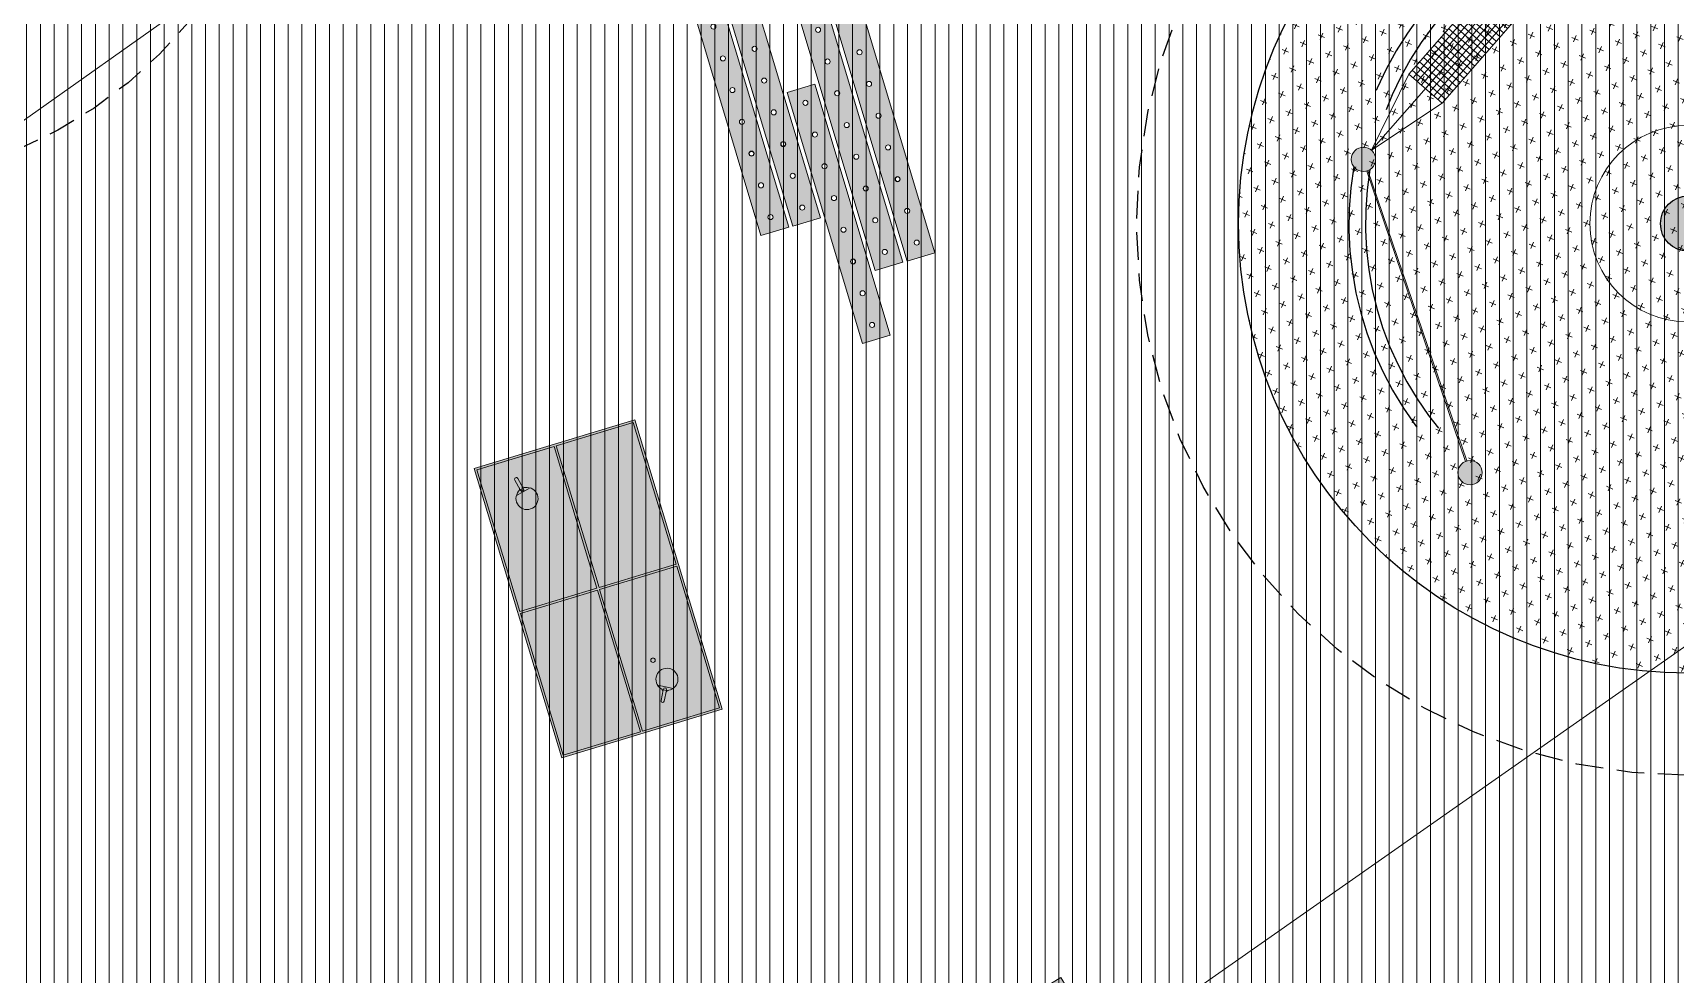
# Model space of a CAD drawing. Header units: metres. Extents: x 678805 to 1359287, y 2747329 to 5497370.
# Drawn here: x 679725.72 to 679740.61, y 2748585.25 to 2748593.78 of the extents above; entities that cross this region are included whole.
import ezdxf
from ezdxf.enums import TextEntityAlignment as Align

# ---------------------------------------------------------------- set-up
doc = ezdxf.new("R2010")
doc.units = ezdxf.units.M
doc.linetypes.add('XREF_MON_HSC_FURNITURE$0$HIDDEN', pattern=[0.375, 0.25, -0.125])
doc.linetypes.add('XREF_MON_SFT_TREES$0$HIDDEN', pattern=[0.375, 0.25, -0.125])
for name, color, linetype in [('00_XREF_MON_HSC_PAVEMENT', 7, 'Continuous'), ('00_XREF_TWQ_BUILDINGS', 7, 'Continuous'), ('00_XREF_TWQ_SFT_TREES', 7, 'Continuous'), ('XREF_MON_HSC_FURNITURE$0$02-L-Material Change', 251, 'Continuous'), ('XREF_MON_HSC_FURNITURE$0$2-L-Hidden Line', 252, 'XREF_MON_HSC_FURNITURE$0$HIDDEN'), ('XREF_MON_SFT_TREES$0$SL_TREE_CANOPY', 251, 'XREF_MON_SFT_TREES$0$HIDDEN'), ('XREF_MON_SFT_TREES$0$SL_TREE_TRUNK', 251, 'Continuous')]:
    doc.layers.add(name, color=color, linetype=linetype)
for name, color, linetype, true_color in [('02-L-Waterfeatures 01', 7, 'Continuous', 0x4da6ff), ('XREF_MON_SFT_TREES$0$SL_TREE_ACACIA_NILOTICA', 7, 'Continuous', 0x264d00), ('XREF_MON_SFT_TREES$0$SL_TREE_ALBIZIA_LEBBECK', 7, 'Continuous', 0xa3a300)]:
    doc.layers.add(name, color=color, linetype=linetype, true_color=true_color)
for name, color, linetype, lineweight in [('XREF_MON_GENERAL_LAYOUT$0$02-L-Level Curves 0.25-0.75m', 33, 'Continuous', 5), ('XREF_MON_GENERAL_LAYOUT$0$02-L-Level Curves 1m', 37, 'Continuous', 5), ('XREF_MON_HSC_FURNITURE$0$02-L-Furnitures Paviments', 8, 'Continuous', 5), ('XREF_MON_HSC_FURNITURE$0$02-L-Furnitures type 2', 124, 'Continuous', 13), ('XREF_MON_HSC_FURNITURE$0$03-PG-CBIncluded', 8, 'Continuous', 5)]:
    doc.layers.add(name, color=color, linetype=linetype, lineweight=lineweight)
doc.layers.add('XREF_MON_HSC_PAVEMENT$0$03-TR-Pavement_02_Sealed Gravel', color=7, linetype='Continuous', lineweight=5, true_color=0x38321e)
doc.layers.get('XREF_MON_SFT_TREES$0$SL_TREE_ACACIA_NILOTICA').off()
doc.layers.get('XREF_MON_SFT_TREES$0$SL_TREE_ALBIZIA_LEBBECK').off()
doc.styles.add('XREF_MON_GENERAL_LAYOUT$0$Standard', font='arial.ttf')
pattern_1 = [(45, (0, 0), (-0.2245064030267289, 0.2245064030267289), [])]

# ---------------------------------------------------------------- blocks, each defined once
blk = doc.blocks.new('XREF_MON_SFT_TREES$0$Acacia_nilotica')
h = blk.add_hatch()
h.set_pattern_fill('ANSI31', color=256, scale=0.1)
h.set_pattern_definition(pattern_1)
edge = h.paths.add_edge_path()
edge.add_arc((-6.661338147750939e-16, -8.881784197001252e-16), 3.999999999999999, 0, 360)
at = {"layer": 'XREF_MON_SFT_TREES$0$SL_TREE_TRUNK'}
h = blk.add_hatch(color=256, dxfattribs=at)
h.dxf.hatch_style = 1
edge = h.paths.add_edge_path()
edge.add_arc((0, 0), 0.2500003876001918, 0, 360)
at = {"layer": 'XREF_MON_SFT_TREES$0$SL_TREE_CANOPY', "linetype": 'XREF_MON_SFT_TREES$0$HIDDEN'}
blk.add_circle((0, 0), 4, dxfattribs=at)
at = {"layer": 'XREF_MON_SFT_TREES$0$SL_TREE_TRUNK'}
blk.add_circle((0, 0), 0.2500003876001918, dxfattribs=at)
blk = doc.blocks.new('XREF_MON_SFT_TREES$0$Albizia_lebbeck')
h = blk.add_hatch()
h.set_pattern_fill('ANSI31', color=256, scale=0.1)
h.set_pattern_definition(pattern_1)
edge = h.paths.add_edge_path()
edge.add_arc((0, 4.656612873077393e-10), 4.999999999981005, -25.44812939262281, 334.5518706073772)
at = {"layer": 'XREF_MON_SFT_TREES$0$SL_TREE_TRUNK'}
h = blk.add_hatch(color=256, dxfattribs=at)
h.dxf.hatch_style = 1
edge = h.paths.add_edge_path()
edge.add_arc((2.328306436538696e-10, 0), 0.2500003876001918, 0, 360)
at = {"layer": 'XREF_MON_SFT_TREES$0$SL_TREE_CANOPY', "linetype": 'XREF_MON_SFT_TREES$0$HIDDEN'}
blk.add_circle((2.328306436538696e-10, 0), 5, dxfattribs=at)
at = {"layer": 'XREF_MON_SFT_TREES$0$SL_TREE_TRUNK'}
blk.add_circle((2.328306436538696e-10, 0), 0.2500003876001918, dxfattribs=at)
blk = doc.blocks.new('XREF_MON_SFT_TREES')
at = {"layer": 'XREF_MON_SFT_TREES$0$SL_TREE_ACACIA_NILOTICA', "rotation": 25.44812939262281}
blk.add_blockref('XREF_MON_SFT_TREES$0$Acacia_nilotica', (679724.0404844969, 2748596.414737727), dxfattribs=at)
at = {"layer": 'XREF_MON_SFT_TREES$0$SL_TREE_ALBIZIA_LEBBECK', "rotation": 25.44812939262281}
blk.add_blockref('XREF_MON_SFT_TREES$0$Albizia_lebbeck', (679740.7262104936, 2748592.050599744), dxfattribs=at)
blk = doc.blocks.new('XREF_MON_HSC_PAVEMENT')
at = {"layer": 'XREF_MON_HSC_PAVEMENT$0$03-TR-Pavement_02_Sealed Gravel', "linetype": 'Continuous'}
h = blk.add_hatch(dxfattribs=at)
h.set_pattern_fill('ANSI31', color=256, scale=0.0393, angle=45)
h.set_pattern_definition([(90, (652974.1167151183, 2717198.732228751), (-0.1247775, 0), [])])
h.paths.add_polyline_path([(679677.2008767356, 2748573.554573415), (679683.0405662486, 2748573.777477087), (679687.3293307436, 2748576.176456149), (679693.3946104187, 2748575.720509388), (679695.7554912855, 2748576.820869367), (679698.898862708, 2748570.076598776), (679696.8758460602, 2748565.409303705), (679691.298962194, 2748563.581914607), (679690.5587104352, 2748563.18461642), (679688.2042383156, 2748561.070106362), (679682.2466510647, 2748562.312738025), (679677.021167662, 2748573.466797285)])
h.paths.add_polyline_path([(679758.6401832993, 2748582.443431482), (679748.1573094568, 2748599.319512915), (679704.6533232089, 2748591.943436115), (679666.2319962175, 2748578.973260943), (679685.6890904274, 2748547.729930819)])
blk = doc.blocks.new('XREF_MON_HSC_FURNITURE$0$RAI_D-HL')
at = {"true_color": 0xfcfcfc}
h = blk.add_hatch(color=7, dxfattribs=at)
h.dxf.hatch_style = 1
h.paths.add_polyline_path([(2112.853648297722, 180.0173495053314), (2113.067093762336, 180.1698602023534), (2111.686348065734, 182.102274867706), (2111.472902600886, 181.9497641711496)])
h.paths.add_polyline_path([(2112.550681613619, 180.7065957239829, -1), (2112.513206455857, 180.6798190372065, -1)], flags=16)
h.paths.add_polyline_path([(2112.548237581505, 180.7048494187184, -1), (2112.515650487971, 180.6815653429367, -1)], flags=0)
h.paths.add_polyline_path([(2112.338575887261, 180.9242222411558, -1), (2112.376051045023, 180.9509989283979, -1)], flags=16)
h.paths.add_polyline_path([(2112.725312182447, 180.4621925204992, -1), (2112.687837024452, 180.4354158332571, -1)], flags=16)
h.paths.add_polyline_path([(2112.163945318433, 181.1686254451051, -1), (2112.201420476427, 181.1954021323472, -1)], flags=16)
h.paths.add_polyline_path([(2112.899942751275, 180.2177893170156, -1), (2112.862467593048, 180.1910126293078, -1)], flags=16)
h.paths.add_polyline_path([(2111.989314749604, 181.4130286485888, -1), (2112.026789907832, 181.4398053362966, -1)], flags=16)
h.paths.add_polyline_path([(2111.814684181008, 181.6574318525381, -1), (2111.852159339003, 181.6842085402459, -1)], flags=16)
h.paths.add_polyline_path([(2111.640053612413, 181.9018350569531, -1), (2111.677528769942, 181.9286117437296, -1)], flags=16)
h = blk.add_hatch(color=7, dxfattribs=at)
h.dxf.hatch_style = 1
h.paths.add_polyline_path([(2112.609245093307, 179.8427189374343), (2112.822690557921, 179.9952296344563), (2111.441944861552, 181.9276442998089), (2111.228499396937, 181.7751336032525)])
h.paths.add_polyline_path([(2112.306278409669, 180.5319651560858, -1), (2112.268803251674, 180.5051884688437, -1)], flags=16)
h.paths.add_polyline_path([(2112.303834377555, 180.5302188508213, -1), (2112.271247283788, 180.5069347750396, -1)], flags=0)
h.paths.add_polyline_path([(2112.094172683079, 180.7495916732587, -1), (2112.131647841074, 180.7763683600351, -1)], flags=16)
h.paths.add_polyline_path([(2112.480908978498, 180.2875619526021, -1), (2112.443433820503, 180.26078526536, -1)], flags=16)
h.paths.add_polyline_path([(2111.919542114483, 180.993994877208, -1), (2111.957017272245, 181.0207715639845, -1)], flags=16)
h.paths.add_polyline_path([(2112.65553954686, 180.0431587486528, -1), (2112.618064389098, 180.0163820614107, -1)], flags=16)
h.paths.add_polyline_path([(2111.744911545655, 181.2383980806917, -1), (2111.78238670365, 181.2651747683994, -1)], flags=16)
h.paths.add_polyline_path([(2111.570280976826, 181.482801284641, -1), (2111.607756134588, 181.5095779718831, -1)], flags=16)
h.paths.add_polyline_path([(2111.395650407998, 181.7272044885904, -1), (2111.433125565993, 181.7539811758325, -1)], flags=16)
h = blk.add_hatch(color=7, dxfattribs=at)
h.dxf.hatch_style = 1
h.paths.add_polyline_path([(2112.469699823065, 179.0046513918787), (2112.68314528768, 179.1571620884351), (2111.30239959131, 181.0895767542534), (2111.088954126462, 180.9370660576969)])
h.paths.add_polyline_path([(2112.166733138962, 179.6938976105303, -1), (2112.129257981433, 179.6671209237538, -1)], flags=16)
h.paths.add_polyline_path([(2112.164289106848, 179.6921513052657, -1), (2112.131702013547, 179.668867229484, -1)], flags=0)
h.paths.add_polyline_path([(2111.954627412604, 179.9115241277032, -1), (2111.992102570599, 179.9383008149453, -1)], flags=16)
h.paths.add_polyline_path([(2112.34136370779, 179.4494944065809, -1), (2112.303888549795, 179.4227177198045, -1)], flags=16)
h.paths.add_polyline_path([(2111.779996843776, 180.1559273316525, -1), (2111.817472001771, 180.1827040188946, -1)], flags=16)
h.paths.add_polyline_path([(2112.515994276619, 179.2050912026316, -1), (2112.478519118624, 179.1783145153895, -1)], flags=16)
h.paths.add_polyline_path([(2111.605366274947, 180.4003305351362, -1), (2111.642841432942, 180.4271072228439, -1)], flags=16)
h.paths.add_polyline_path([(2111.430735706585, 180.6447337390855, -1), (2111.468210864114, 180.6715104263276, -1)], flags=16)
h.paths.add_polyline_path([(2111.256105137756, 180.8891369435005, -1), (2111.293580295518, 180.9159136302769, -1)], flags=16)
h = blk.add_hatch(color=7, dxfattribs=at)
h.dxf.hatch_style = 1
h.paths.add_polyline_path([(2112.225767806871, 178.827677834779), (2112.439213271486, 178.9801885318011), (2111.058467575116, 180.9126031976193), (2110.845022110268, 180.7600925005972)])
h.paths.add_polyline_path([(2111.922801123001, 179.5169240543619, -1), (2111.885325965006, 179.4901473671198, -1)], flags=16)
h.paths.add_polyline_path([(2111.920357090887, 179.515177748166, -1), (2111.88776999712, 179.4918936723843, -1)], flags=0)
h.paths.add_polyline_path([(2111.71069539641, 179.7345505710691, -1), (2111.748170554405, 179.7613272583112, -1)], flags=16)
h.paths.add_polyline_path([(2112.097431691596, 179.2725208499469, -1), (2112.059956533602, 179.2457441631705, -1)], flags=16)
h.paths.add_polyline_path([(2111.536064827582, 179.9789537745528, -1), (2111.573539985577, 180.0057304617949, -1)], flags=16)
h.paths.add_polyline_path([(2112.272062260425, 179.0281176459976, -1), (2112.23458710243, 179.0013409592211, -1)], flags=16)
h.paths.add_polyline_path([(2111.361434258753, 180.2233569780365, -1), (2111.398909416748, 180.2501336652786, -1)], flags=16)
h.paths.add_polyline_path([(2111.186803690391, 180.4677601819858, -1), (2111.224278848385, 180.4945368692279, -1)], flags=16)
h.paths.add_polyline_path([(2111.012173121562, 180.7121633864008, -1), (2111.049648279324, 180.7389400731772, -1)], flags=16)
h = blk.add_hatch(color=7, dxfattribs=at)
h.dxf.hatch_style = 1
h.paths.add_polyline_path([(2113.063364164671, 178.6904755528085), (2113.276809629286, 178.8429862493649), (2111.896063932916, 180.7754009151831), (2111.682618467836, 180.622890218161)])
h.paths.add_polyline_path([(2112.760397480568, 179.3797217719257, -1), (2112.722922322573, 179.3529450842179, -1)], flags=16)
h.paths.add_polyline_path([(2112.757953448454, 179.3779754661955, -1), (2112.725366354687, 179.3546913899481, -1)], flags=0)
h.paths.add_polyline_path([(2112.548291753745, 179.5973482881673, -1), (2112.585766911739, 179.6241249754094, -1)], flags=16)
h.paths.add_polyline_path([(2112.935028049396, 179.1353185675107, -1), (2112.897552891402, 179.1085418807343, -1)], flags=16)
h.paths.add_polyline_path([(2112.373661185382, 179.8417514921166, -1), (2112.411136343377, 179.8685281793587, -1)], flags=16)
h.paths.add_polyline_path([(2113.109658618225, 178.8909153635614, -1), (2113.07218346023, 178.8641386763193, -1)], flags=16)
h.paths.add_polyline_path([(2112.199030616554, 180.0861546960659, -1), (2112.236505774548, 180.112931383308, -1)], flags=16)
h.paths.add_polyline_path([(2112.024400048191, 180.3305579004809, -1), (2112.061875205953, 180.3573345872574, -1)], flags=16)
h.paths.add_polyline_path([(2111.849769479129, 180.5749611039646, -1), (2111.887244637357, 180.6017377916723, -1)], flags=16)
for points in [[(2112.853648297722, 180.0173495053314), (2113.067093762336, 180.1698602023534), (2111.686348065734, 182.102274867706), (2111.472902600886, 181.9497641711496), (2112.853648297722, 180.0173495053314)], [(2112.609245093307, 179.8427189374343), (2112.822690557921, 179.9952296344563), (2111.441944861552, 181.9276442998089), (2111.228499396937, 181.7751336032525), (2112.609245093307, 179.8427189374343)], [(2112.469699823065, 179.0046513918787), (2112.68314528768, 179.1571620884351), (2111.30239959131, 181.0895767542534), (2111.088954126462, 180.9370660576969), (2112.469699823065, 179.0046513918787)], [(2112.225767806871, 178.827677834779), (2112.439213271486, 178.9801885318011), (2111.058467575116, 180.9126031976193), (2110.845022110268, 180.7600925005972), (2112.225767806871, 178.827677834779)], [(2113.063364164671, 178.6904755528085), (2113.276809629286, 178.8429862493649), (2111.896063932916, 180.7754009151831), (2111.682618467836, 180.622890218161), (2113.063364164671, 178.6904755528085)]]:
    blk.add_lwpolyline(points, close=True)
for centre, radius in [((2111.658791191177, 181.9152234001085), 0.02302921209943065), ((2111.414387987228, 181.7405928322114), 0.02302921209943065), ((2111.833421760006, 181.6708201961592), 0.02302921209943065), ((2111.589018555591, 181.4961896282621), 0.02302921209943065), ((2112.008052328834, 181.4264169926755), 0.02302921209942355), ((2111.763649124419, 181.2517864243127), 0.02302921209942355), ((2112.182682897197, 181.1820137887262), 0.02302921209943065), ((2111.274842716521, 180.9025252871215), 0.02302921209943065), ((2111.938279693248, 181.0073832208291), 0.02302921209943065), ((2112.357313466026, 180.9376105847768), 0.02302921209942355), ((2111.030910700327, 180.7255517300218), 0.02302921209943065), ((2112.112910262076, 180.7629800168797), 0.02302921209942355), ((2111.449473285349, 180.6581220827065), 0.02302921209943065), ((2111.868507058127, 180.5883494480513), 0.02302921209943065), ((2112.531944034854, 180.6932073803619), 0.02302921209942355), ((2112.531944034854, 180.6932073803619), 0.02002540182559187), ((2111.205541269155, 180.4811485256068), 0.02302921209943065), ((2112.287540830439, 180.5185768124647), 0.02302921209942355), ((2112.287540830439, 180.5185768124647), 0.02002540182559187), ((2112.706574603682, 180.4488041768782), 0.02302921209943065), ((2111.624103853945, 180.4137188787572), 0.02302921209942355), ((2112.043137626955, 180.3439462436363), 0.02302921209943065), ((2111.380171837751, 180.2367453216575), 0.02302921209942355), ((2111.798734422773, 180.1693156752735), 0.02302921209943065), ((2112.462171399267, 180.2741736089811), 0.02302921209943065), ((2112.881205172045, 180.2044009729289), 0.02302921209943065), ((2111.554802406346, 179.9923421181738), 0.02302921209943065), ((2112.217768195551, 180.099543039687), 0.02302921209942355), ((2112.636801967863, 180.0297704050317), 0.02302921209943065), ((2111.973364991369, 179.9249124713242), 0.02302921209942355), ((2112.392398764379, 179.8551398357376), 0.02302921209943065), ((2111.729432975175, 179.7479389146902), 0.02302921209942355), ((2112.147995560197, 179.6805092673749), 0.02302921209942355), ((2112.147995560197, 179.6805092673749), 0.02002540182559187), ((2112.567029332975, 179.6107366317883), 0.02302921209942355), ((2111.904063544003, 179.5035357107408), 0.02302921209942355), ((2111.904063544003, 179.5035357107408), 0.02002540182559187), ((2112.322626129026, 179.4361060629599), 0.02302921209943065), ((2112.078694112832, 179.2591325067915), 0.02302921209943065), ((2112.741659901803, 179.366333427839), 0.02302921209942355), ((2112.741659901803, 179.366333427839), 0.02002540182559187), ((2112.497256697621, 179.1917028590105), 0.02302921209943065), ((2112.916290470632, 179.1219302238896), 0.02302921209943065), ((2112.253324681427, 179.0147293023765), 0.02302921209943065), ((2113.090921039227, 178.8775270199403), 0.02302921209943065)]:
    blk.add_circle(centre, radius)
blk = doc.blocks.new('XREF_MON_HSC_FURNITURE$0$RAI_C')
at = {"rotation": 144.4534980138212}
blk.add_blockref('XREF_MON_HSC_FURNITURE$0$RAI_D-HL', (1823.920290144374, -1080.227910881459), dxfattribs=at)
blk = doc.blocks.new('XREF_MON_HSC_FURNITURE$0$Table tenis')
at = {"true_color": 0xfcfcfc}
h = blk.add_hatch(color=7, dxfattribs=at)
h.dxf.hatch_style = 1
h.paths.add_polyline_path([(2.74000002653338, 1.520000008866191), (2.700835466384888e-08, 1.520000008866191), (2.60770320892334e-08, 9.313225746154785e-09), (2.74000002653338, 7.916241884231567e-09)])
for p, q in [((2.74000002653338, 1.520000008866191), (2.700835466384888e-08, 1.520000008866191)), ((2.700835466384888e-08, 1.520000008866191), (2.60770320892334e-08, 9.313225746154785e-09)), ((1.36000002687797, 1.500000009313226), (0.02000002679415047, 1.500000008381903)), ((0.02000002679415047, 1.500000008381903), (0.02000002679415047, 0.7700000084005296)), ((1.36000002687797, 1.500000009313226), (1.36000002687797, 0.7700000079348683)), ((1.380000027129427, 1.500000009313226), (1.380000026663765, 0.7700000084005296)), ((2.720000026980415, 1.500000009313226), (1.380000027129427, 1.500000009313226)), ((2.720000026514754, 0.770000007469207), (2.720000026980415, 1.500000009313226)), ((2.74000002653338, 7.916241884231567e-09), (2.74000002653338, 1.520000008866191)), ((2.43028197134845, 1.148329113144428), (2.363094683503732, 1.022289959713817)), ((2.410216884454712, 1.08942998945713), (2.400808782316744, 1.07178097916767)), ((2.400808782316744, 1.07178097916767), (2.41610576887615, 1.057960624340922)), ((2.430217921501026, 1.084434141404927), (2.410216884454712, 1.08942998945713)), ((2.430217921501026, 1.084434141404927), (2.41610576887615, 1.057960624340922)), ((2.41610576887615, 1.057960624340922), (2.504350827541202, 1.010920113418251)), ((2.430217921501026, 1.084434141404927), (2.518462979933247, 1.037393631413579)), ((0.02000002679415047, 0.7700000084005296), (1.36000002687797, 0.7700000079348683)), ((0.02000002632848918, 0.7500000088475645), (1.3600000271108, 0.7500000083819032)), ((0.02000002632848918, 0.7500000088475645), (0.02000002632848918, 0.02000000886619091)), ((1.3600000271108, 0.7500000083819032), (1.360000026179478, 0.02000000886619091)), ((1.380000026663765, 0.7700000084005296), (2.720000026514754, 0.770000007469207)), ((1.380000026198104, 0.7500000083819032), (2.720000026980415, 0.7500000079162419)), ((1.380000026198104, 0.7500000083819032), (1.380000026430935, 0.02000001026317477)), ((2.720000026514754, 0.02000000886619091), (2.720000026980415, 0.7500000079162419)), ((0.2981534257996827, 0.3726871209219098), (0.2004424938932061, 0.3514133398421109)), ((0.3045355600770563, 0.3433738411404192), (0.206824627937749, 0.3221000609919429)), ((0.3045355600770563, 0.3433738411404192), (0.2981534257996827, 0.3726871209219098)), ((0.3187593009788543, 0.3720563314855099), (0.2981534257996827, 0.3726871209219098)), ((0.3045355600770563, 0.3433738411404192), (0.3230140574742109, 0.3525141454301775)), ((0.3458502914290875, 0.2946330532431602), (0.3154652535449713, 0.4341921787708998)), ((0.3230140574742109, 0.3525141454301775), (0.3187593009788543, 0.3720563314855099)), ((2.60770320892334e-08, 9.313225746154785e-09), (2.74000002653338, 7.916241884231567e-09)), ((0.02000002632848918, 0.02000000886619091), (1.360000026179478, 0.02000000886619091)), ((1.380000026430935, 0.02000001026317477), (2.720000026514754, 0.02000000886619091))]:
    blk.add_line(p, q)
blk.add_circle((2.132997484179214, 1.047306252177805), 0.02)
for centre, radius, start, end in [((2.334916786057875, 1.118237893097103), 0.1, 352.1916506840508, 311.6871572101953), ((2.421374973608181, 1.021155546419322), 0.03, 61.93940395981099, 131.6871572101952), ((2.463711433345452, 1.100576100405306), 0.03, 172.1916506840508, 241.939403959811), ((2.511406903620809, 1.024156871717423), 0.01499999999998636, 241.939403959811, 61.93940395981099), ((0.3990554248448461, 0.379304263740778), 0.1, 212.5350905144759, 172.0305970196956), ((0.2036335605662316, 0.3367566997185349), 0.01499999999998636, 102.282843753972, 282.282843753972), ((0.2703109320718795, 0.3973280172795057), 0.03, 282.282843753972, 352.0305970196957), ((0.2894573358353227, 0.3093881788663566), 0.03, 32.53509051447589, 102.282843753972)]:
    blk.add_arc(centre, radius, start, end)
blk = doc.blocks.new('XREF_MON_HSC_FURNITURE$0$PLAYGROUND COLUMPIO')
at = {"true_color": 0xfcfcfc}
h = blk.add_hatch(color=7, dxfattribs=at)
h.dxf.hatch_style = 1
edge = h.paths.add_edge_path()
edge.add_arc((1.5, 2.598076211288571), 0.1099999999999998, 0, 360)
edge = h.paths.add_edge_path()
edge.add_arc((-1.5, 2.598076211288571), 0.1099999999999998, 0, 360)
edge = h.paths.add_edge_path()
edge.add_arc((-2.999999997729901, 4.656612873077393e-09), 0.1099999999999998, 0, 360)
edge = h.paths.add_edge_path()
edge.add_arc((-1.500000000232831, -2.598076211288571), 0.1099999999999998, 0, 360)
edge = h.paths.add_edge_path()
edge.add_arc((3, 0), 0.1099999999999998, 0, 360)
at = {"layer": 'XREF_MON_HSC_FURNITURE$0$02-L-Furnitures Paviments'}
h = blk.add_hatch(dxfattribs=at)
h.set_pattern_fill('CROSS', color=256, scale=0.5, angle=348.2629967071124)
h.set_pattern_definition([(348.2629967071124, (0, 0), (0.1478139130299132, 0.09695899708013316), [0.0625, -0.1875]), (78.26299670711245, (0.02423974927003329, -0.03695347825747829), (-0.09695899708013314, 0.1478139130299131), [0.0625, -0.1875])])
edge = h.paths.add_edge_path()
edge.add_arc((4.656612873077393e-10, 9.313225746154785e-10), 4.074999999145597, 0, 360)
at = {"ltscale": 0.1, "transparency": 33554687, "extrusion": (0, -1, 0)}
for p, q in [((-1.39000000001397, 2.603076211176813, 0.009739563372597959), (1.39000000001397, 2.603076211176813, 0.2558848922774439)), ((-1.39000000001397, 2.59307621140033, 0.009739563372597959), (1.39000000001397, 2.59307621140033, 0.2558848922774439))]:
    blk.add_line(p, q, dxfattribs=at)
at = {"transparency": 33554687}
for p, q in [((2.556768118753098, 1.723607886582613), (2.409540342516266, 1.638613875024021)), ((2.624525193939917, 1.266214205883443), (2.771752970176749, 1.351208217442036))]:
    blk.add_line(p, q, dxfattribs=at)
at = {"ltscale": 0.1, "transparency": 33554687}
for points in [[(-2.945000000356231, 0.09526279382407665), (-1.555000000458676, 2.50281341560185)], [(-1.554999999993015, 2.502813416533172), (-2.099476714502089, 1.959836661815643)], [(-1.555314726021606, 2.502449960447848), (-1.75292650796473, 1.760079422034323)], [(-2.746291327581275, 0.8377059269696474), (-2.099476714502089, 1.959836661815643)], [(-2.099476714502089, 1.959836661815643), (-1.752926508546807, 1.760079421103001)], [(-2.702972551633138, 0.8127362718805671), (-2.056157938553952, 1.934867006726563)], [(-2.659653776092455, 0.7877666167914867), (-2.012839163013268, 1.909897351637483)], [(-2.616335000551771, 0.7627969617024064), (-1.969520387472585, 1.884927696548402)], [(-2.573016224603634, 0.7378273066133261), (-1.926201611524448, 1.859958041459322)], [(-2.529697448655497, 0.7128576515242457), (-1.882882835576311, 1.834988386370242)], [(-2.486378673114814, 0.6878879964351654), (-1.839564060035627, 1.810018731281161)], [(-2.196958917076699, 1.790718997828662), (-1.850408710364718, 1.590961758047342)], [(-2.173578552727122, 1.832104484550655), (-1.82702834601514, 1.632347244769335)], [(-2.147019607189577, 1.877356549724936), (-1.800469400477596, 1.677599309943616)], [(-2.120817132585216, 1.92281409073621), (-1.774266925873235, 1.72305685095489)], [(-2.44305989757413, 0.6629183413460851), (-1.796245284494944, 1.785049076192081)], [(-2.399741121625993, 0.6379486862570047), (-1.752926508546807, 1.760079421103001)], [(-2.273457172850613, 1.658829380758107), (-1.926906966138631, 1.459072140976787)], [(-2.246898227313068, 1.704081445932388), (-1.900348020601086, 1.504324206151068)], [(-2.223517862614244, 1.745466932654381), (-1.876967655902263, 1.545709692873061)], [(-2.346776847552974, 1.53080634213984), (-2.000226640840992, 1.33104910235852)], [(-2.323396482737735, 1.572191828861833), (-1.976846276025753, 1.372434589080513)], [(-2.29683753720019, 1.617443894036114), (-1.950287330488209, 1.417686654254794)], [(-2.446655467909295, 1.357531238347292), (-2.100105261197314, 1.157773998565972)], [(-2.423275102977641, 1.398916725069284), (-2.076724896265659, 1.199159485287964)], [(-2.396716157440096, 1.444168790243566), (-2.050165950728115, 1.244411550462246)], [(-2.373335793090519, 1.485554276965559), (-2.026785586378537, 1.285797037184238)], [(-2.523153723333962, 1.225641621276736), (-2.176603516621981, 1.025884381495416)], [(-2.496594777796417, 1.270893686451018), (-2.150044571084436, 1.071136446669698)], [(-2.47321441344684, 1.31227917317301), (-2.126664206734858, 1.11252193339169)], [(-2.623032343166415, 1.052366517484188), (-2.276482136454433, 0.852609277702868)], [(-2.59647339762887, 1.09761858265847), (-2.249923190916888, 0.8978613428771496)], [(-2.573093033279292, 1.139004069380462), (-2.226542826567311, 0.9392468295991421)], [(-2.546534087741747, 1.184256134554744), (-2.199983881029766, 0.9844988947734237)], [(-2.696352017694153, 0.9243434788659215), (-2.349801810982171, 0.7245862390846014)], [(-2.672971653344575, 0.965728965587914), (-2.326421446632594, 0.7659717258065939)], [(-2.646412707807031, 1.010981030762196), (-2.299862501095049, 0.8112237909808755)], [(-2.945000000006985, 0.09526279475539923), (-2.746291327581275, 0.8377059269696474)], [(-2.746291327581275, 0.8377059269696474), (-2.399741120869294, 0.6379486871883273)], [(-2.722910963231698, 0.8790914136916399), (-2.376360756519716, 0.6793341739103198)], [(-2.94499992398778, 0.09526292607188225), (-2.399873617570847, 0.6377188246697187)], [(-2.949330126924906, -0.09776279516518116), (-1.559330127143767, -2.505313416942954)], [(-2.940669873089064, -0.0927627943456173), (-1.550669873307925, -2.50031341612339)]]:
    blk.add_lwpolyline(points, dxfattribs=at)
at = {"ltscale": 0.1, "transparency": 33554687, "elevation": -0.7078900009843463}
blk.add_lwpolyline([(-1.926201611524448, 1.859958041459322), (-1.555078671255615, 2.502858880907297)], dxfattribs=at)
at = {"transparency": 33554687}
for points in [[(2.539269352215342, 1.753919487819076), (2.39204157597851, 1.668925476260483), (2.642023960943334, 1.235902604646981), (2.789251737180166, 1.320896616205573), (2.539269352215342, 1.753919487819076)], [(2.516684891947079, 1.453016636893153), (2.66391266847495, 1.538010647520423)]]:
    blk.add_lwpolyline(points, dxfattribs=at)
at = {"ltscale": 0.1, "transparency": 33554687}
for centre in [(-1.5, 2.598076211288571), (1.5, 2.598076211288571), (-2.999999997729901, 4.656612873077393e-09), (3, 0), (-1.500000000232831, -2.598076211288571)]:
    blk.add_circle(centre, 0.1099999999999998, dxfattribs=at)
at = {"transparency": 33554687}
for centre in [(2.474404847016558, 1.696266680955887), (2.706888466433156, 1.293555412441492)]:
    blk.add_circle(centre, 0.005, dxfattribs=at)
at = {"layer": 'XREF_MON_HSC_FURNITURE$0$02-L-Material Change'}
blk.add_circle((4.656612873077393e-10, 9.313225746154785e-10), 4.074999999145597, dxfattribs=at)
at = {"layer": 'XREF_MON_HSC_FURNITURE$0$2-L-Hidden Line', "ltscale": 10, "transparency": 33554687}
for points in [[(2.292843512666877, 1.926896347664297), (2.470424057857599, 1.693241235800087)], [(2.300805090984795, 1.932947237975895), (2.478385636175517, 1.699292126111686)], [(2.702276850759517, 1.291623314842582), (2.815245632256847, 1.02198445238173)], [(2.711500082106795, 1.295487510040402), (2.824468863604125, 1.025848647579551)]]:
    blk.add_lwpolyline(points, dxfattribs=at)
for centre, radius in [((2.296824301825836, 1.929921792820096), 0.00599999998928979), ((2.296824301825836, 1.929921792820096), 0.005), ((2.819857247930486, 1.02391654998064), 0.00599999998928979), ((2.819857247930486, 1.02391654998064), 0.005)]:
    blk.add_circle(centre, radius, dxfattribs=at)
for centre, radius, start, end in [((0, 0), 3.075000000186265, 61.51800090439603, 118.481999095604), ((0, 0), 2.924999999813735, 61.5564397299727, 118.4435602700273), ((0, 0), 3.075000000186265, 121.5180009021361, 178.4819991021698), ((4.656612873077393e-10, 9.313225746154785e-10), 3.074999999748393, 358.4819990487393, 58.48199909502082), ((0, 0), 2.924999999813735, 121.5564397244195, 178.443560277519), ((0, 0), 2.924999999813735, 1.556439722481045, 58.44356027558053), ((0, 0), 3.075000000186265, 181.5180008978302, 238.4819990950209), ((0, 0), 2.924999999813735, 181.556439722481, 238.4435602755805)]:
    blk.add_arc(centre, radius, start, end, dxfattribs=at)
blk = doc.blocks.new('XREF_MON_HSC_FURNITURE')
at = {"layer": 'XREF_MON_HSC_FURNITURE$0$03-PG-CBIncluded'}
blk.add_circle((679740.726210493, 2748592.050599743), 0.8905838818710812, dxfattribs=at)
at = {"layer": 'XREF_MON_HSC_FURNITURE$0$02-L-Furnitures type 2', "rotation": 348.7996790400779}
blk.add_blockref('XREF_MON_HSC_FURNITURE$0$PLAYGROUND COLUMPIO', (679740.726210493, 2748592.050599743), dxfattribs=at)
at = {"layer": 'XREF_MON_HSC_FURNITURE$0$03-PG-CBIncluded'}
for p, xscale, rotation in [((679731.9543980662, 2748593.541834117), -0.9999999999999997, 196.7099963006877), ((679736.9346496018, 2748583.044947944), -0.9999999999999998, 31.2611019323113)]:
    blk.add_blockref('XREF_MON_HSC_FURNITURE$0$RAI_C', p, dxfattribs=dict(at, xscale=xscale, rotation=rotation))
at = {"layer": 'XREF_MON_HSC_FURNITURE$0$03-PG-CBIncluded', "rotation": 286.8549548917981}
blk.add_blockref('XREF_MON_HSC_FURNITURE$0$Table tenis', (679729.7220291875, 2748589.830878709), dxfattribs=at)
blk = doc.blocks.new('XREF_MON_GENERAL_LAYOUT')
at = {"layer": 'XREF_MON_GENERAL_LAYOUT$0$02-L-Level Curves 0.25-0.75m', "ltscale": 0.3}
blk.add_lwpolyline([(679663.2358940666, 2748533.937822575), (679759.784587701, 2748601.595193017), (679760.0085876792, 2748617.676110116)], dxfattribs=at)
at = {"layer": 'XREF_MON_GENERAL_LAYOUT$0$02-L-Level Curves 1m', "ltscale": 0.3}
blk.add_lwpolyline([(679657.9258002234, 2748545.057179175), (679730.8707402796, 2748596.692866176), (679732.2921769486, 2748608.52234822)], dxfattribs=at)
at = {"style": 'XREF_MON_GENERAL_LAYOUT$0$Standard'}
for tag, height, rotation, p in [('604,00', 1, 330.2642936667779, (679905.770310239, 2748776.557787406)), ('603,00', 1, 330.2642936667779, (679901.860927013, 2748753.477248972)), ('600,00', 1, 133.8259836638873, (679944.5968217494, 2748745.152639077)), ('602,00', 1, 330.2642936667779, (679883.3191980837, 2748738.726865312)), ('601,00', 1, 117.8905743169221, (679920.9720408977, 2748732.870057053)), ('601,00', 1, 330.2642936667779, (679864.7774691544, 2748723.976481652)), ('600,00', 1, 40.88332108062335, (679777.4053656742, 2748705.443575754, 1.169999999973397)), ('602,00', 1, 330.2642936667779, (679941.2749349186, 2748705.483031567)), ('601,00', 1, 40.88332108062335, (679701.7983696235, 2748703.888586182, 1.169999999973397)), ('598,00', 0.9999999999999999, 62.09100844466732, (679810.2666232066, 2748702.618736548)), ('600,00', 1, 330.2642936667779, (679877.7814736818, 2748691.131234986)), ('600,00', 0.9999999999999999, 19.55108886768879, (679920.4438211058, 2748685.495504646)), ('601,00', 1, 330.2642936667779, (679934.8129193163, 2748683.803636156)), ('599,00', 1, 330.2642936667779, (679854.5671008349, 2748679.061113989)), ('600,00', 1, 88.39282059591216, (679743.9134691327, 2748675.571576328)), ('599,00', 0.9999999999999998, 20.60862043003912, (679924.2598928241, 2748675.216416284)), ('601,00', 1, 88.39282059591216, (679728.0345944045, 2748671.317844195, -2)), ('602,00', 1, 88.39282059591216, (679711.8257639392, 2748665.966083916, -1)), ('603,00', 1, 88.39282059591216, (679695.6151318625, 2748660.611015213)), ('599,00', 1, 40.88332108062335, (679788.8072719976, 2748655.829159783, 1.169999999973397)), ('601,00', 1, 40.88332108062335, (679627.6123405045, 2748644.602575284, 1.169999999973397)), ('603,00', 0.9999999999999999, 41.70580600405471, (679702.4989019763, 2748628.484392532, 1.169999999925494)), ('600,00', 1, 40.88332108062335, (679645.924961585, 2748597.926138933, 1.169999999973397)), ('599,00', 1, 34.22767859632935, (679673.5743901337, 2748555.136007577, 5.33999999991769))]:
    blk.add_attdef(tag, text='', height=height, rotation=rotation, dxfattribs=at).set_placement(p, align=Align.MIDDLE)
at = {"ltscale": 0.3, "style": 'XREF_MON_GENERAL_LAYOUT$0$Standard'}
for tag, height, rotation, p in [('603,50', 1, 330.2642936667779, (679911.500620042, 2748760.570188188)), ('602,50', 1, 330.2642936667779, (679892.8646878856, 2748745.846442295)), ('600,50', 1, 133.8259836638873, (679933.0482653556, 2748738.729379551)), ('601,50', 1, 330.2642936667779, (679873.5807466183, 2748731.671495228)), ('601,50', 0.9999999999999999, 101.285674792814, (679909.5220062692, 2748726.945334854)), ('602,50', 1, 330.2642936667779, (679948.6248547818, 2748713.859774644)), ('600,50', 1, 39.60595393010205, (679743.242567131, 2748706.971262414)), ('600,50', 1, 330.2642936667779, (679880.2659989139, 2748702.726026631)), ('600,50', 0.9999999999999999, 17.35374479888441, (679917.6150982407, 2748690.553931213)), ('599,50', 1, 330.2642936667779, (679867.1974978975, 2748684.716235158)), ('599,50', 0.9999999999999999, 18.89438680505554, (679921.7103896159, 2748680.578430657)), ('599,50', 1, 39.60595393010205, (679778.9914550197, 2748677.241243556)), ('600,50', 1, 88.39282059591216, (679735.9248694875, 2748673.586085743)), ('601,50', 1, 88.39282059591216, (679719.9062925801, 2748668.580993867)), ('602,50', 1, 88.39282059591216, (679703.4737899266, 2748663.451811911)), ('598,50', 1, 330.2642936667779, (679861.7651457089, 2748662.396830559)), ('601,50', 1, 39.60595393010205, (679610.5132742386, 2748662.061190253)), ('600,00', 0.9999999999999999, 41.70580600405471, (679752.30764285, 2748637.685423907)), ('601,00', 0.9999999999999999, 41.70580600405471, (679736.0440844187, 2748634.537594622)), ('599,00', 0.9999999999999999, 35.08346035422691, (679763.0433427037, 2748634.41500971, 1.169999999925494)), ('602,00', 0.9999999999999999, 41.70580600405471, (679720.1743132578, 2748633.095905716, 1.169999999925494)), ('600,00', 0.9999999999999999, 35.08346035422691, (679747.0628417195, 2748629.903108784, 1.169999999925494)), ('601,00', 0.9999999999999999, 35.08346035422691, (679731.2455695962, 2748625.23889635, 1.169999999925494)), ('600,50', 1, 39.60595393010205, (679636.919713499, 2748621.33866227)), ('602,00', 0.9999999999999999, 35.08346035422691, (679715.3997742002, 2748620.639385471, 1.169999999925494)), ('599,50', 1, 28.76039513677905, (679659.4816038228, 2748574.323313434))]:
    blk.add_attdef(tag, text='', height=height, rotation=rotation, dxfattribs=at).set_placement(p, align=Align.MIDDLE)

msp = doc.modelspace()

# ---------------------------------------------------------------- block references
at = {"layer": '00_XREF_MON_HSC_PAVEMENT'}
msp.add_blockref('XREF_MON_HSC_PAVEMENT', (0, 0), dxfattribs=at)
at = {"layer": '00_XREF_TWQ_BUILDINGS'}
msp.add_blockref('XREF_MON_HSC_FURNITURE', (0, 0), dxfattribs=at)
at = {"layer": '00_XREF_TWQ_SFT_TREES'}
msp.add_blockref('XREF_MON_SFT_TREES', (0, 0), dxfattribs=at)
at = {"layer": '02-L-Waterfeatures 01', "color": 18, "true_color": 0x000000}
msp.add_blockref('XREF_MON_GENERAL_LAYOUT', (0, 0), dxfattribs=at)

doc.saveas('drawing.dxf')
